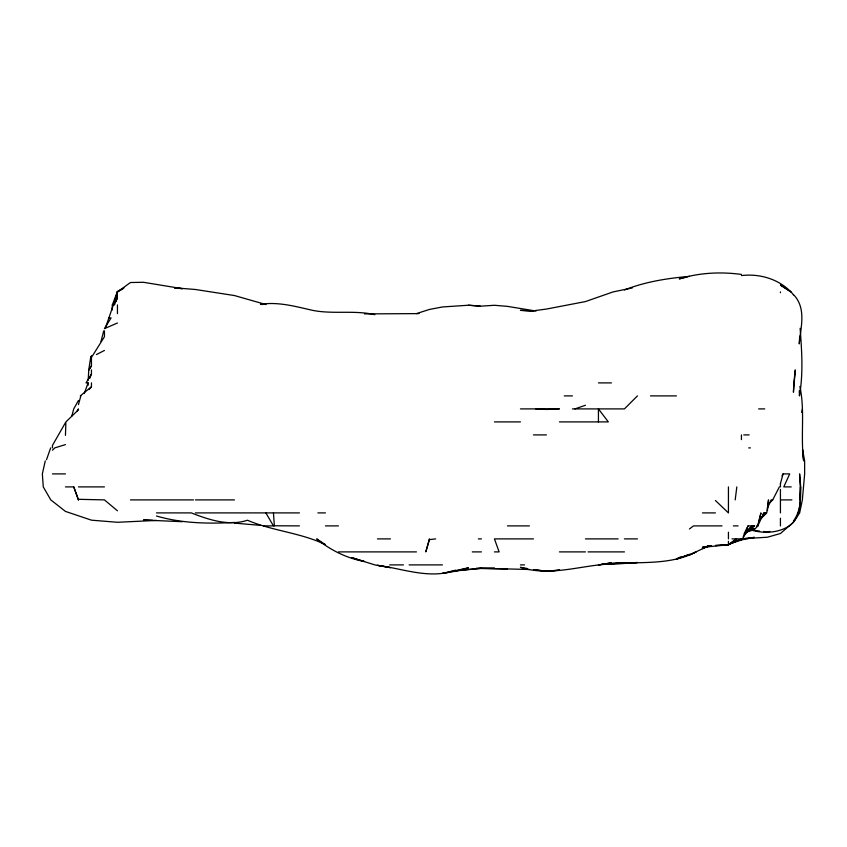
<?xml version="1.0" encoding="UTF-8"?>
<svg xmlns="http://www.w3.org/2000/svg" width="847" height="847" viewBox="0 0 847 847"><rect width="100%" height="100%" fill="white"/><g stroke="black" fill="none" stroke-linecap="round" stroke-linejoin="round"><path stroke-width="1.27" d="M799.886 386.444C805.148 410.806 800.404 436.173 803.644 460.895L802.564 450.498M112.079 310.108L112.344 304.899L117.447 291.442L123.948 287.959M799.684 336.1L799.272 343.903C800.701 327.302 806.683 308.117 793.427 294.534M88.183 380.303L88.766 369.906L91.455 365.915L91.455 356.068L90.745 356.905L88.766 369.906M87.993 385.501L88.141 382.897L86.023 382.897L91.455 374.003L91.455 369.906M800.129 328.297C801.781 350.732 803.39 373.548 799.43 395.898L799.293 390.7M767.424 510.55L768.515 499.899L766.747 512.901L761.464 518.142M735.196 499.899L736.826 486.898M115.488 302.305L117.108 291.908M115.795 301.003L117.214 293.2M801.707 412.447L802.427 408.9M45.262 460.895L42.35 473.897L43.271 486.898L50.788 499.899L65.452 511.408L91.455 520.174L117.447 522.281L156.451 520.439M746.154 532.202L754.433 529.555L757.864 525.892L760.955 512.901L757.705 525.892L763.973 512.901L765.773 512.901L760.098 519.391M116.039 301.49L117.447 295.794L114.514 304.899M100.973 341.542L103.715 330.902M71.836 415.993L73.731 408.9L78.453 400.472M780.426 483.679L783.073 473.897L789.7 473.897L783.793 486.898L791.246 486.898M78.453 404.633L80.846 395.898M122.868 288.816L117.447 291.908L113.742 304.899L117.447 291.94L130.449 282.527L143.45 282.284L182.444 288.7L174.651 288.033M429.44 539.613L425.797 551.895L429.44 538.893L429.44 539.613L435.697 538.893M105.197 328.541L113.392 304.899L117.447 297.731L115.975 301.32M46.5 459.72L50.672 447.894M84.202 393.537L88.141 382.897M89.74 378.45L91.455 374.003M745.434 533.187L754.433 525.892L748.07 525.892L742.713 538.893L741.432 540.015L729.616 543.901M767.424 508.158L771.141 499.899L772.697 499.899L779.367 486.898M743.941 534.171L748.07 525.892M782.014 475.845L783.073 473.897M65.452 422.664L52.45 445.427L52.45 447.894M92.482 355.814L104.446 336.735L104.446 330.902M89.062 369.906L91.455 365.915M793.427 521.032C803.38 507.649 800.14 489.534 799.61 473.897L800.69 486.898L800.013 499.899L800.51 486.898C800.383 500.333 801.59 517.062 789.372 525.892C777.97 533.123 763.592 533.758 750.887 529.968M77.088 411.07L78.453 408.9L78.453 409.81L65.897 421.901L65.452 435.347M762.501 514.891L763.973 512.901M743.168 536.892L751.914 525.892L746.673 531.164M89.009 389.504L91.455 386.761L91.455 382.897M761.411 517.602L765.773 512.901M52.45 450.223L54.78 447.894L65.452 444.601M637.431 395.898L624.43 408.9L572.434 408.9M768.303 504.219L772.697 499.899M80.285 395.898L91.455 386.761M689.437 528.983L693.502 525.892L722.015 525.892M731.988 538.893L741.432 538.893L728.431 544.78L715.429 545.51L728.431 544.759L736.509 538.893L728.431 544.759L702.428 547.374L711.533 545.786L702.428 547.575L704.799 546.866M747.933 530.169L754.433 525.892M708.928 545.775L689.437 554.933L696.107 551.895C674.127 563.435 648.537 562.323 624.43 563.064L629.639 562.842M96.431 354.554L104.446 350.457M708.336 545.659L702.428 548.56L709.521 545.902M746.154 532.276L754.433 528.496L754.433 529.555M117.447 323.003L104.446 328.625L111.095 317.9L108.543 317.9M729.616 543.795L741.432 538.893M677.611 558.194L681.157 556.765M746.154 531.821L754.433 528.496M574.986 408.9L585.436 405.268M624.43 289.97C645.181 281.776 667.351 278.271 689.437 276.387M364.443 313.898L416.438 313.623L429.44 309.451L442.441 306.963L468.444 305.227L481.435 306.127L494.436 305.28L507.438 306.36L536.035 311.061M686.896 277.022L679.294 278.907C699.22 272.66 720.797 271.643 741.432 274.428M769.796 531.44L767.424 531.895M156.451 512.901L191.306 512.901C208.86 519.762 228.775 526.432 247.451 520.238C272.607 531.048 300.685 532.657 325.439 544.663L316.683 538.893C330.521 550.243 346.804 558.226 364.443 561.54L351.441 557.559L374.85 564.896L390.446 567.649L377.444 565.33C403.108 568.633 429.757 579.57 455.442 570.275L442.441 573.398L455.442 571.238L468.444 567.839L455.442 570.624L481.435 568.263L494.436 567.966M737.525 540.661L754.433 537.358L742.925 538.745L767.424 537.22L780.426 533.515L793.427 522.207L799.653 512.901L802.353 499.899L804.65 473.897L804.618 460.895L802.522 449.196M632.233 287.969L613.101 291.908L585.436 301.574L546.431 309.06L533.441 310.785L520.439 310.351L533.441 311.315M455.442 571.005L481.435 568.252L529.534 569.502M234.45 522.451C208.383 523.88 181.671 523.414 156.451 515.992M741.432 275.582C759.198 273.433 778.287 278.79 790.897 291.908L780.426 285.047L791.056 291.908L793.427 294.83M633.535 562.683L637.431 562.524L611.439 564.356L602.333 563.911M481.435 568.263L476.236 568.432L507.438 568.983M416.438 313.623L419.043 313.581M608.834 563.477L624.43 562.577L598.437 564.896L611.439 562.863L598.437 564.96C572.688 568.03 545.955 575.653 520.439 567.321L526.94 568.411M112.344 304.899L113.254 304.899M598.437 382.897L611.439 382.897M564.271 395.898L572.434 395.898M650.432 395.898L676.435 395.898M520.439 408.9L559.433 408.9L546.431 409.472L535.749 408.9M758.616 408.9L764.735 408.9M494.436 421.901L520.439 421.901M559.433 421.901L608.326 421.901L598.437 408.9L598.437 421.901M533.441 434.903L546.431 434.903M743.761 434.903L749.15 434.903M748.695 447.894L750.421 447.894M52.45 473.897L65.452 473.897M65.452 486.898L73.753 486.898L78.453 499.899L73.753 486.898M78.453 486.898L104.446 486.898M130.449 499.899L193.487 499.899M195.445 499.899L234.45 499.899M780.881 499.899L791.903 499.899M195.445 512.901L299.446 512.901M317.89 512.901L325.439 512.901M702.428 512.901L715.429 512.901M263.396 525.892L273.443 525.892L265.873 512.901M273.443 525.765L299.446 525.892M325.439 525.892L338.44 525.892M507.438 525.892L529.407 525.892M733.333 525.892L738.108 525.892M756.307 525.892L757.864 525.892M377.444 538.893L390.446 538.893M478.333 538.893L481.435 538.893M533.441 538.893L494.436 538.893L499.116 551.895L494.436 551.895M585.436 538.893L618.151 538.893M624.43 538.893L637.431 538.893M338.44 551.895L416.438 551.895M472.287 551.895L481.435 551.895M559.433 551.895L585.436 551.895M588.009 551.895L624.43 551.895M389.747 564.896L403.437 564.896M409.122 564.896L442.441 564.896M520.439 564.896L524.537 564.896M182.444 521.699L143.45 520.016L152.545 520.312M174.651 287.811L195.445 289.494L234.45 295.55L266.032 304.571M234.45 523.118L260.442 525.352M468.444 305.227L480.143 306.169M262.676 304.539L260.442 304.348C278.123 301.543 295.391 306.466 312.448 310.32C332.966 314.459 354.258 309.97 374.84 314.671M755.725 530.677L759.632 531.08M763.528 531.493L766.133 531.757M78.453 499.307L104.446 499.899L117.447 510.794M715.429 500.513L728.431 512.901L728.431 486.898M91.455 356.068L91.857 356.905M273.443 512.901L274.375 525.892M90.745 356.905L90.957 360.801M780.426 291.908L780.426 292.723M780.426 483.51L780.426 486.898M780.426 489.386L780.426 512.901M780.426 518.237L780.426 525.892M741.432 434.903L741.432 439.625M728.431 532.234L728.431 538.893M728.431 541.328L728.431 544.78M117.447 304.899L117.447 313.665M793.861 382.897L793.427 392.203L795.301 369.906L793.861 382.897M689.437 554.362L676.435 559.179L689.437 554.362M559.433 570.126L546.431 571.365L533.441 569.618L546.431 571.174L559.433 570.126"/></g></svg>
